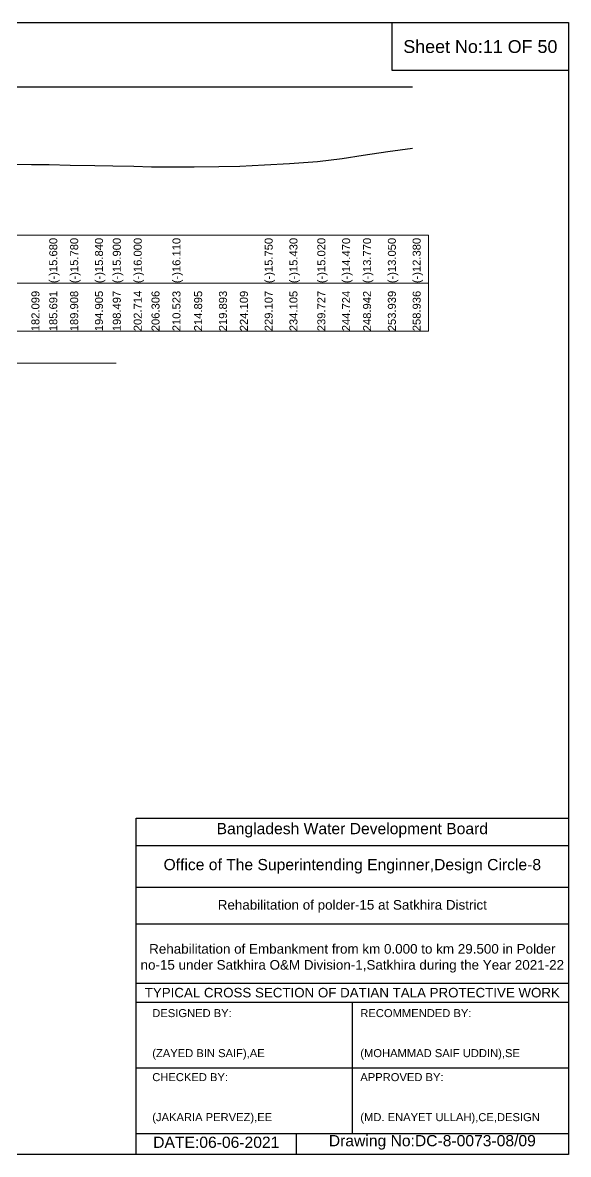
# Model space of a CAD drawing. Header units: inches. Extents: x 89000 to 845000, y -7071 to 18.
# Drawn here: x 256590 to 260000, y -7071 to 0 of the extents above; entities that cross this region are included whole.
import ezdxf

# ---------------------------------------------------------------- set-up
doc = ezdxf.new("R2010")
doc.units = ezdxf.units.IN
doc.header["$LTSCALE"] = 7
doc.header["$MEASUREMENT"] = 0
for name, color, linetype, lineweight in [('Cross section Data Border', 7, 'Continuous', 9), ('Cross Section Labels', 7, 'Continuous', 9), ('Existing_Bed_Level for Xsection', 7, 'Continuous', 25), ('Long Section Labels', 7, 'Continuous', 9)]:
    doc.layers.add(name, color=color, linetype=linetype, lineweight=lineweight)
doc.styles.get("Standard").update_dxf_attribs({"font": 'arial.ttf'})

msp = doc.modelspace()

# ---------------------------------------------------------------- linework, layer by layer
for points in [[(250000, 0), (260000, 0), (260000, -7071), (250000, -7071)], [(258900, 0), (260000, 0), (260000, -300), (258900, -300)]]:
    msp.add_lwpolyline(points, close=True)
for points in [[(257300, -7071), (257300, -4971), (260000, -4971)], [(257300, -5141), (260000, -5141)], [(257300, -5401), (260000, -5401)], [(257300, -5631), (260000, -5631)], [(257300, -6001), (260000, -6001)], [(257300, -6121), (260000, -6121)], [(258650, -6121), (258650, -6941)], [(257300, -6531), (260000, -6531)], [(257300, -6941), (260000, -6941)], [(258300, -6941), (258300, -7071)]]:
    msp.add_lwpolyline(points)
at = {"layer": 'Cross section Data Border'}
msp.add_lwpolyline([(250100, -1328.06), (259127.02485, -1328.06), (259127.02485, -1928.06), (250100, -1928.06)], close=True, dxfattribs=at)
msp.add_lwpolyline([(250100, -1628.06), (259127.02485, -1628.06)], dxfattribs=at)
at = {"layer": 'Cross Section Labels'}
msp.add_lwpolyline([(252853.51243, -2128.06), (255013.51243, -2128.06), (257173.51243, -2128.06)], dxfattribs=at)
at = {"layer": 'Existing_Bed_Level for Xsection'}
for points in [[(251000, -401.06), (259027.02485, -401.06)], [(256470.77545, -883.42), (256645.0651, -885.59), (256756.40869, -887.14), (256887.14404, -890.24), (257042.05826, -892.1), (257153.40239, -893.96), (257284.13662, -897.06), (257395.47356, -900.16), (257526.21789, -900.47), (257661.75502, -900.47), (257816.68783, -898.61), (257947.3898, -895.82), (258102.31582, -889.31), (258257.245, -879.39), (258431.53477, -866.68), (258586.45438, -849.63), (258717.19457, -827.93), (258872.10804, -805.61), (259027.02485, -784.84)]]:
    msp.add_lwpolyline(points, dxfattribs=at)

# ---------------------------------------------------------------- texts
at = {"attachment_point": 5}
for s, insert, char_height in [('Sheet No:11 OF 50', (259450, -150), 80), ('Bangladesh Water Development Board', (258650, -5046), 70), ('Office of The Superintending Enginner,Design Circle-8', (258650, -5271), 70)]:
    msp.add_mtext(s, dxfattribs=dict(at, insert=insert, char_height=char_height))
for s, insert, char_height, width, attachment_point in [('Rehabilitation of polder-15 at Satkhira District', (258650, -5521), 60, 2800, 5), ('Rehabilitation of Embankment from km 0.000 to km 29.500 in Polder no-15 under Satkhira O&M Division-1,Satkhira during the Year 2021-22', (258650, -5846), 60, 2700, 5), ('TYPICAL CROSS SECTION OF DATIAN TALA PROTECTIVE WORK', (258650, -6061), 59.5765532, 2800, 5), ('DESIGNED BY:^J^J^J(ZAYED BIN SAIF),AE', (257400, -6321), 50, 1400, 4), ('RECOMMENDED BY:^J^J^J(MOHAMMAD SAIF UDDIN),SE', (258700, -6321), 50, 1400, 4), ('CHECKED BY:^J^J^J(JAKARIA PERVEZ),EE', (257400, -6721), 50, 1400, 4), ('APPROVED BY:^J^J^J(MD. ENAYET ULLAH),CE,DESIGN', (258700, -6721), 50, 1400, 4), ('DATE:06-06-2021', (257800, -6996), 70, 1400, 5), ('Drawing No:DC-8-0073-08/09', (259150, -6996), 70, 2200, 5)]:
    msp.add_mtext(s, dxfattribs=dict(insert=insert, char_height=char_height, width=width, attachment_point=attachment_point))
at = {"layer": 'Long Section Labels', "char_height": 50, "attachment_point": 1, "rotation": 90}
for s, insert in [('(-)15.680', (256756.40869, -1628.06)), ('(-)15.780', (256887.14404, -1628.06)), ('(-)15.840', (257042.05826, -1628.06)), ('(-)15.900', (257153.40239, -1628.06)), ('(-)16.000', (257284.13662, -1628.06)), ('(-)16.110', (257526.21789, -1628.06)), ('(-)16.110', (257526.21789, -1628.06)), ('(-)15.750', (258102.31582, -1628.06)), ('(-)15.430', (258257.245, -1628.06)), ('(-)15.020', (258431.53477, -1628.06)), ('(-)14.470', (258586.45438, -1628.06)), ('(-)13.770', (258717.19457, -1628.06)), ('(-)13.050', (258872.10804, -1628.06)), ('(-)12.380', (259027.02485, -1628.06)), ('182.099', (256645.0651, -1928.06)), ('185.691', (256756.40869, -1928.06)), ('189.908', (256887.14404, -1928.06)), ('194.905', (257042.05826, -1928.06)), ('198.497', (257153.40239, -1928.06)), ('202.714', (257284.13662, -1928.06)), ('206.306', (257395.47356, -1928.06)), ('210.523', (257526.21789, -1928.06)), ('214.895', (257661.75502, -1928.06)), ('219.893', (257816.68783, -1928.06)), ('224.109', (257947.3898, -1928.06)), ('229.107', (258102.31582, -1928.06)), ('234.105', (258257.245, -1928.06)), ('239.727', (258431.53477, -1928.06)), ('244.724', (258586.45438, -1928.06)), ('248.942', (258717.19457, -1928.06)), ('253.939', (258872.10804, -1928.06)), ('258.936', (259027.02485, -1928.06))]:
    msp.add_mtext(s, dxfattribs=dict(at, insert=insert))

doc.saveas('drawing.dxf')
